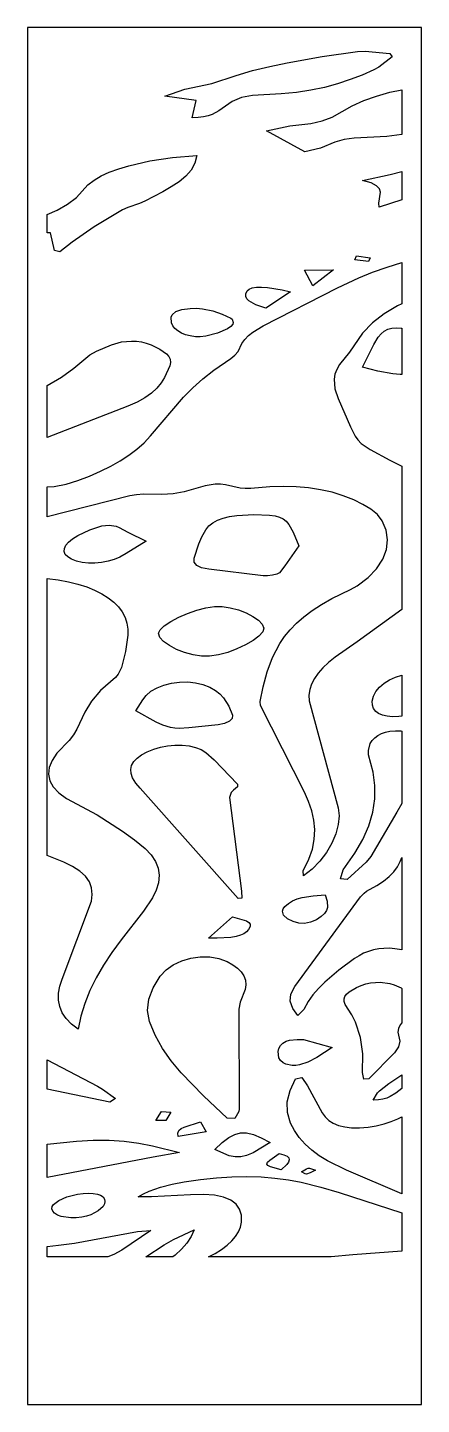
# Model space of a CAD drawing. Extents: x 0 to 400, y 0 to 1400.
import ezdxf

# ---------------------------------------------------------------- set-up
doc = ezdxf.new("R2010")
doc.units = 0
doc.layers.add('CUT', color=1, linetype='Continuous')
doc.layers.add('OUTLINE', color=7, linetype='Continuous')

msp = doc.modelspace()

# ---------------------------------------------------------------- linework, layer by layer
at = {"layer": 'CUT'}
for points in [[(171.16, 1325.86), (139.39, 1330.15), (159.82, 1337.33), (187.08, 1343.14), (211.7, 1351.32), (228.6, 1356.23), (245.89, 1360.48), (263.48, 1364.19), (299.18, 1370.39), (335.03, 1375.67), (342.76, 1376.04), (367.83, 1373.59), (370.16, 1370.26), (356.83, 1359.87), (351.58, 1356.91), (339.86, 1351.72), (327.64, 1347), (314.89, 1342.81), (301.55, 1339.2), (287.6, 1336.23), (272.99, 1333.97), (257.67, 1332.48), (228.52, 1330.97), (217.24, 1328.72), (207.64, 1324.92), (194.12, 1315.18), (187.45, 1311.53), (183.39, 1310.11), (178.71, 1309.06), (173.3, 1308.46), (167.04, 1308.36)], [(309.32, 1308.81), (329.68, 1320.27), (341.64, 1325.77), (354.35, 1330.39), (367.76, 1334.15), (380, 1336.72), (380, 1291.15), (364.76, 1289.16), (331.74, 1287.53), (321.44, 1286.08), (311.91, 1283.52), (297.49, 1277.39), (281.74, 1273.48), (242.76, 1294.87), (266.3, 1300.09), (287.6, 1302.42), (299.12, 1305.01)], [(118.96, 1223.36), (113.57, 1221.06), (101.81, 1216.97), (96.56, 1214.6), (67.79, 1197.33), (45.42, 1181.81), (32.71, 1172.02), (27.27, 1173.33), (23.38, 1191.34), (20, 1191.33), (20, 1209.99), (30.04, 1214.22), (40.7, 1220.38), (49.53, 1227.31), (61.33, 1240.1), (67.54, 1244.83), (74.85, 1249.11), (82.87, 1252.79), (92.57, 1256.35), (102.68, 1259.45), (124.11, 1264.36), (147.16, 1267.73), (171.83, 1269.78), (169.93, 1262.06), (166.1, 1255.14), (160.64, 1248.89), (153.83, 1243.18), (145.96, 1237.89), (137.33, 1232.9)], [(356.87, 1221.32), (358.3, 1232.58), (357.31, 1236.02), (354.42, 1239.21), (348.95, 1242.1), (340.17, 1244.64), (368.23, 1250.61), (380, 1253.48), (380, 1224.88), (357.24, 1217.46)], [(332.41, 1163.98), (334.05, 1167.71), (348.03, 1165.81), (346.39, 1162.09)], [(210.61, 1066.87), (213.75, 1070.61), (217.64, 1078.87), (220.59, 1082.97), (224.36, 1086.74), (228.82, 1090.24), (239.27, 1096.63), (314.66, 1135.34), (336.35, 1145.56), (350.4, 1151.33), (365.24, 1156.51), (380, 1160.94), (380, 1119.21), (375.7, 1117.11), (362.12, 1108.88), (350.22, 1099.66), (340.22, 1089.4), (327.02, 1069.99), (316.71, 1057.28), (313.93, 1052.38), (312.13, 1047.47), (311.24, 1042.55), (311.9, 1032.69), (315.36, 1022.79), (328.1, 993.98), (332.87, 984.52), (335.46, 980.78), (338.96, 977.21), (347.82, 970.83), (367.75, 959.98), (380, 953.86), (380, 808.36), (334.81, 775.45), (312.42, 759.8), (305.6, 754.35), (299.91, 748.97), (295.13, 743.54), (291.28, 738.05), (288.41, 732.5), (286.53, 726.87), (285.67, 721.17), (285.85, 715.4), (315.32, 606.74), (316.37, 598.62), (315.56, 589.69), (313.04, 580.27), (308.98, 570.7), (303.52, 561.31), (296.82, 552.42), (289.03, 544.37), (280.3, 537.5), (279.98, 542.47), (285.69, 554.29), (289.21, 564.53), (291.14, 574.57), (291.59, 584.43), (290.7, 594.14), (288.57, 603.71), (285.34, 613.17), (281.12, 622.54), (236.71, 710.84), (236.27, 714.69), (239.33, 729.82), (243.25, 744.78), (248.68, 759.46), (256.28, 773.77), (261.1, 780.75), (266.7, 787.6), (273.17, 794.3), (280.56, 800.84), (288.97, 807.21), (298.46, 813.38), (309.11, 819.35), (328.11, 828.62), (334.63, 832.41), (345.82, 840.72), (354.53, 849.8), (360.75, 859.41), (364.46, 869.32), (365.63, 879.28), (364.23, 889.08), (360.22, 898.48), (355.3, 904.81), (348.68, 910.3), (340.58, 915.19), (331.23, 919.71), (320.48, 923.99), (309.27, 927.42), (297.61, 930.04), (285.47, 931.87), (272.86, 932.93), (259.76, 933.26), (246.16, 932.87), (226.69, 931.4), (221.13, 931.3), (215.89, 931.65), (201.03, 935.19), (195.84, 935.65), (190.67, 935.62), (180.34, 934.18), (159.02, 927.9), (147.86, 925.86), (136.25, 925.05), (117.6, 925.56), (110.79, 924.93), (103.94, 923.8), (20, 902.65), (20, 932.87), (26.9, 933.22), (39.1, 935.59), (51.09, 939.35), (63.02, 943.96), (74.17, 948.85), (84.53, 954.02), (94.12, 959.5), (102.94, 965.29), (111, 971.42), (118.29, 977.91), (124.83, 984.77), (158.51, 1024.05), (167.81, 1033.55), (177.97, 1042.78), (189.25, 1051.67), (206.55, 1063.33)], [(289.84, 1137.34), (281.37, 1153.36), (310.86, 1153.61)], [(266.91, 1131.42), (241.82, 1114.53), (231.9, 1118.11), (224.79, 1121.96), (222.61, 1124.12), (221.5, 1126.5), (221.6, 1129.16), (223.04, 1132.15), (225.02, 1133.93), (228.16, 1135.18), (232.38, 1135.9), (237.6, 1136.09), (243.75, 1135.73), (258.48, 1133.4)], [(181.06, 1086.35), (175.43, 1085.65), (170.5, 1085.64), (165.29, 1086.38), (160.52, 1087.64), (156.28, 1089.36), (152.64, 1091.49), (149.68, 1093.98), (147.49, 1096.77), (146.14, 1099.81), (145.88, 1105.58), (146.74, 1107.79), (150.44, 1111.24), (156.67, 1113.45), (165.29, 1114.48), (171.61, 1114.51), (177.5, 1114.06), (188.18, 1111.92), (197.73, 1108.58), (206.53, 1104.55), (207.94, 1103.39), (208.95, 1100.09), (208.57, 1098.52), (206.57, 1096.13), (203.05, 1093.73), (192.9, 1089.36)], [(351.72, 1077.83), (356.14, 1085.18), (358.95, 1088.67), (362.22, 1091.39), (365.93, 1093.32), (370.04, 1094.46), (374.53, 1094.8), (379.37, 1094.34), (380, 1094.19), (380, 1047.36), (378.5, 1047.38), (370.91, 1047.96), (355.74, 1050.52), (340.2, 1054.69)], [(119.23, 1023.45), (111.31, 1018.99), (101.84, 1014.9), (20, 983.06), (20, 1036.16), (34.29, 1044.63), (46.89, 1053.61), (63.37, 1067.3), (70.02, 1071.06), (85.25, 1077.5), (95.23, 1080.27), (105.41, 1081.26), (110.51, 1081.05), (115.57, 1080.32), (120.57, 1079.07), (125.48, 1077.27), (134.37, 1073.01), (141.17, 1068.25), (143.46, 1065.58), (144.86, 1062.66), (145.23, 1059.45), (144.45, 1055.9), (139.14, 1044.27), (135.58, 1038.7), (131.19, 1033.34), (125.8, 1028.25)], [(176.71, 850.67), (171.74, 853.1), (169.17, 856.37), (169.14, 860.41), (173.8, 875.07), (176.92, 882.33), (180.98, 889.44), (184.09, 893.22), (188.06, 896.4), (192.88, 899.02), (198.57, 901.11), (205.11, 902.69), (212.5, 903.8), (229.85, 904.71), (245.55, 904.23), (251.31, 903.45), (255.96, 902.19), (259.71, 900.39), (262.78, 897.95), (265.39, 894.81), (269.69, 886.87), (275.62, 873.01), (261.44, 852.76), (255.73, 845.66), (253.18, 844.3), (248.79, 843.2), (243.78, 842.54), (239.39, 842.51), (183.95, 849.19)], [(41.58, 876.88), (45.65, 880.23), (50.98, 883.55), (63.22, 889.18), (75.45, 893.31), (82.87, 894.06), (89.84, 893.01), (93.17, 891.77), (101.71, 887.03), (120.34, 877.86), (100.2, 865.19), (93.7, 861.6), (87.97, 859.14), (81.7, 857.29), (75.11, 856.07), (68.39, 855.47), (61.76, 855.49), (55.45, 856.14), (49.65, 857.42), (44.6, 859.34), (40.8, 861.67), (38.33, 864.32), (37.17, 867.22), (37.34, 870.32), (38.81, 873.56)], [(96.14, 805.78), (99.04, 800.29), (100.97, 794.49), (101.9, 788.4), (101.8, 782.03), (99.29, 765.67), (95.28, 749.24), (92.05, 742.53), (89.39, 739.26), (74.22, 725.8), (65.08, 715), (58.11, 703.87), (50.07, 686.65), (46.49, 680.86), (42.08, 675.15), (29.83, 662.06), (24.86, 654.73), (21.97, 647.65), (21.19, 640.82), (22.54, 634.24), (26.02, 627.94), (31.65, 621.9), (39.43, 616.14), (70.64, 599.39), (96.39, 582.79), (108.5, 574.25), (119.48, 565.34), (125.59, 558.91), (129.92, 552.2), (132.54, 545.23), (133.49, 538), (132.85, 530.54), (130.66, 522.87), (126.98, 515), (117.88, 501.49), (94.9, 472.4), (85.56, 459.61), (77.15, 446.76), (69.73, 433.83), (63.37, 420.84), (58.13, 407.78), (54.07, 394.65), (51.26, 381.46), (44.49, 386.75), (39.18, 392.39), (35.29, 398.36), (32.75, 404.64), (31.51, 411.22), (31.51, 418.07), (32.69, 425.18), (34.98, 432.53), (64.91, 511.68), (65.77, 518.67), (65.06, 525.22), (62.74, 531.34), (58.78, 537.01), (53.15, 542.26), (45.79, 547.05), (36.67, 551.41), (20, 558.26), (20, 839.84), (31.23, 838.42), (41.55, 836.51), (51.16, 834.13), (60.02, 831.3), (68.13, 828.02), (75.43, 824.33), (81.91, 820.24), (87.54, 815.78), (92.3, 810.95)], [(212.64, 768.14), (203.27, 764.68), (193.8, 762.12), (184.75, 760.73), (176.72, 760.81), (168.14, 762.15), (159.5, 764.53), (151.29, 767.72), (144.03, 771.52), (138.21, 775.68), (134.35, 779.98), (132.96, 784.2), (134.54, 787.75), (138.88, 791.81), (145.39, 796.1), (153.46, 800.34), (162.51, 804.24), (171.94, 807.55), (181.19, 809.97), (189.68, 811.25), (197.52, 811.19), (205.81, 809.96), (214.09, 807.78), (221.93, 804.84), (228.86, 801.33), (234.47, 797.46), (238.3, 793.41), (239.93, 789.38), (238.77, 785.49), (234.95, 781.16), (228.99, 776.65), (221.38, 772.22)], [(207.96, 701), (207.78, 697.48), (204.97, 694.59), (200.04, 692.43), (193.49, 691.11), (163.86, 688), (153.98, 687.41), (149.5, 687.54), (145.05, 688.24), (137.23, 690.7), (130.76, 693.76), (109.85, 705.09), (116.99, 716.46), (120.52, 720.92), (125.35, 725.19), (131.46, 728.74), (138.55, 731.5), (146.31, 733.43), (154.44, 734.49), (162.63, 734.62), (170.59, 733.8), (178.01, 731.96), (185, 729.17), (190.72, 725.95), (195.36, 722.37), (199.08, 718.49), (204.4, 710.01)], [(365.1, 699.69), (360.36, 700.75), (356.49, 702.43), (353.53, 704.72), (351.46, 707.61), (350.32, 711.1), (350.11, 715.18), (351.17, 720.04), (353.66, 724.78), (357.37, 729.25), (362.1, 733.31), (367.64, 736.8), (373.78, 739.57), (380, 741.39), (380, 699.82), (377.18, 699.41), (370.72, 699.24)], [(332.5, 560.55), (340.61, 574.54), (346.64, 588.39), (350.64, 602.12), (352.66, 615.75), (352.74, 629.29), (350.92, 642.77), (346.23, 660.56), (346.11, 665.05), (348.04, 672.01), (350.02, 675.07), (352.6, 677.78), (355.75, 680.13), (359.41, 682.07), (363.53, 683.56), (368.07, 684.58), (373.52, 685.05), (379.16, 684.81), (380, 684.67), (380, 611.03), (375.02, 602.07), (348.61, 557.17), (343.98, 551.27), (324.7, 533.9), (317.69, 534.29), (320.47, 543.46)], [(121.39, 663.64), (128.19, 666.44), (134.92, 668.43), (142.12, 669.75), (149.53, 670.39), (156.9, 670.34), (163.97, 669.59), (170.5, 668.13), (176.24, 665.96), (180.95, 663.05), (189.6, 655.52), (213.08, 630.65), (213.24, 628), (208.98, 624.56), (206.74, 622.08), (205.07, 617.2), (217.41, 521.93), (217.45, 514.77), (213.92, 514.41), (114.21, 626.46), (109.97, 631.66), (106.62, 637.1), (105.06, 641.51), (104.75, 645.75), (105.69, 649.79), (107.84, 653.61), (111.19, 657.21), (115.71, 660.55)], [(332.17, 453.44), (316.26, 441.6), (301.78, 429.35), (295.4, 423.01), (289.78, 416.49), (285.05, 409.78), (280.54, 401.59), (274.59, 395.39), (269.23, 402.72), (266.83, 409.98), (267.53, 417.33), (271.42, 424.92), (338.11, 516.24), (341.77, 520.02), (344.16, 521.76), (354.81, 527.57), (361.57, 532.1), (367.21, 536.82), (371.84, 541.7), (375.56, 546.74), (378.5, 551.9), (380, 556.07), (380, 462.19), (372.98, 463.4), (367.45, 463.81), (361.98, 463.73), (356.6, 463.19), (351.34, 462.17), (346.24, 460.68), (341.32, 458.73), (336.62, 456.31)], [(303.66, 502.2), (301.64, 499.1), (298.29, 495.99), (293.34, 492.86), (287.4, 490.35), (281.39, 489.19), (275.46, 489.39), (269.76, 490.99), (264.01, 493.91), (260.06, 497.4), (258.83, 501.49), (259.54, 503.77), (261.27, 506.22), (264.9, 509.48), (269.11, 512.03), (273.82, 513.97), (278.95, 515.4), (290.17, 517.15), (302.16, 518.13), (304.11, 511.62), (304.58, 505.32)], [(206.59, 474.9), (192.62, 474.13), (183.67, 474.19), (208.15, 495.87), (222.44, 491.57), (224.8, 490.17), (226.12, 488.35), (226.13, 486), (224.54, 482.97), (222.39, 480.58), (219.64, 478.59), (216.18, 477), (211.86, 475.78)], [(134.78, 435.56), (140.62, 441.84), (147.99, 447.01), (156.51, 450.99), (165.77, 453.71), (175.4, 455.07), (185.01, 455), (194.23, 453.43), (202.69, 450.29), (208.36, 447.09), (213.1, 443.6), (216.86, 439.82), (219.56, 435.76), (221.17, 431.42), (221.61, 426.79), (220.82, 421.9), (215.76, 409.14), (214.39, 401.84), (214.94, 300.24), (214.46, 298), (210.39, 290.59), (202.64, 291.13), (178.67, 313.75), (156.04, 337.15), (145.93, 349.37), (137, 362.08), (129.56, 375.35), (123.88, 389.29), (121.91, 400.5), (123.17, 411.98), (127.51, 423.69)], [(340.39, 356.67), (338.19, 372.95), (333.05, 388.59), (329.25, 396.15), (322.63, 406.71), (321.63, 409.63), (321.52, 412.33), (322.3, 414.87), (323.95, 417.27), (326.48, 419.58), (334.12, 424.11), (338.72, 426.06), (343.49, 427.55), (348.37, 428.57), (353.3, 429.13), (358.23, 429.21), (367.85, 427.94), (372.44, 426.59), (379.37, 423.52), (380, 423.09), (380, 387.96), (378.36, 385.89), (376.58, 382.23), (375.87, 378.66), (377.92, 369.46), (376.6, 363.47), (372.81, 357.46), (346.59, 331.24), (341.5, 330.65), (340.14, 337.47)], [(284.62, 347.97), (276.33, 345.37), (272.43, 344.81), (268.77, 344.75), (262.3, 346.1), (259.6, 347.5), (257.01, 349.79), (255.27, 352.55), (254.36, 358.8), (255.17, 361.94), (256.82, 364.85), (259.29, 367.36), (262.6, 369.29), (265.96, 370.31), (273.83, 371.19), (280.27, 371.06), (309.47, 362.86), (293.68, 352.74)], [(76.07, 320.73), (89.26, 310.99), (83.52, 307.4), (20, 320.74), (20, 350.44), (71.14, 323.71)], [(284.23, 324.08), (299.13, 296.38), (302.13, 292.31), (305.91, 288.83), (310.48, 285.95), (315.86, 283.74), (322.07, 282.21), (329.12, 281.4), (337.03, 281.36), (345.81, 282.11), (354.18, 283.45), (362.02, 285.3), (369.34, 287.64), (376.14, 290.47), (380, 292.49), (380, 214.21), (323.93, 238.19), (304.72, 247.65), (296.24, 252.95), (288.58, 258.66), (281.79, 264.81), (275.9, 271.39), (270.97, 278.44), (267.03, 285.97), (263.92, 296.71), (263.8, 307.83), (266.57, 319.3), (272.13, 331.07), (278.54, 332.49)], [(380, 321.32), (374.1, 316.53), (368.29, 312.98), (364.82, 311.54), (360.87, 310.39), (356.34, 309.63), (351.14, 309.3), (355.42, 316.75), (357.53, 318.99), (366.96, 326.25), (380, 335.17)], [(140.25, 288.69), (130.37, 288.7), (136.1, 297.84), (145.6, 297.33)], [(159.11, 282.05), (175.66, 287.25), (181.25, 277.22), (152.81, 272.37), (152.48, 275.79), (153.6, 278.43), (155.9, 280.47)], [(66.69, 268.72), (82.79, 268.6), (98.13, 267.55), (112.83, 265.66), (127.01, 263.05), (154.23, 256.05), (127.4, 251.38), (20, 230.92), (20, 264.52), (49.72, 267.78)], [(229.04, 255.99), (222.37, 253.12), (216.44, 251.7), (210.75, 251.65), (204.79, 252.94), (190.04, 259.29), (197.72, 266.22), (204.38, 271.31), (210.45, 274.6), (216.35, 276.15), (222.49, 276.04), (229.3, 274.32), (237.18, 271.04), (246.54, 266.28)], [(263.56, 252.49), (265.27, 250.74), (265.66, 248.71), (264.9, 246.43), (263.19, 243.93), (257.56, 238.42), (246.85, 241.52), (244.08, 242.92), (243.03, 244.43), (243.66, 246.24), (245.96, 248.49), (255.45, 255.01), (260.35, 253.92)], [(283.3, 234.29), (281.94, 234.45), (278.32, 236.49), (283.21, 239.68), (284.92, 240.32), (286.32, 240.32), (292.37, 238.26), (286.99, 235.6)], [(135.03, 221.1), (147.01, 224.04), (159.13, 226.24), (175.67, 228.64), (191.74, 230.35), (207.33, 231.37), (222.44, 231.68), (237.07, 231.29), (251.22, 230.19), (264.87, 228.38), (278.02, 225.86), (297.77, 221.02), (316.55, 215.53), (380, 194.97), (380, 155.86), (330.25, 152.28), (308.19, 150), (183.74, 150), (190.59, 153.59), (196.99, 157.71), (202.56, 161.96), (207.28, 166.34), (211.13, 170.86), (214.08, 175.51), (216.1, 180.32), (217.15, 185.27), (217.15, 192.52), (215.37, 198.69), (211.8, 203.79), (206.39, 207.82), (199.11, 210.79), (189.91, 212.7), (178.74, 213.53), (165.56, 213.29), (125.85, 211.24), (112.48, 211.08), (117.85, 214.25), (123.43, 216.94)], [(43.89, 189.83), (34.24, 191.2), (30.42, 192.57), (27.46, 194.35), (25.52, 196.51), (24.73, 198.99), (25.12, 201.18), (26.48, 203.37), (31.8, 207.54), (40.04, 211.12), (50.54, 213.73), (56.54, 214.55), (61.98, 214.83), (66.78, 214.59), (70.86, 213.86), (74.17, 212.65), (76.61, 210.98), (78.11, 208.88), (78.6, 206.36), (78.07, 203.91), (76.65, 201.44), (71.55, 196.79), (64.13, 192.97), (59.81, 191.55), (55.24, 190.57), (49.42, 189.92)], [(111.74, 175.92), (125.23, 176.95), (95.67, 156.97), (87.61, 152.6), (81.42, 150), (20, 150), (20, 160.76), (31.46, 161.9), (47.58, 164.16)], [(161.72, 164.06), (156.27, 157.73), (149.75, 151.65), (147.63, 150), (120.11, 150), (138.76, 162.41), (148.37, 167.71), (169.07, 177.6), (166.01, 170.67)]]:
    msp.add_lwpolyline(points, close=True, dxfattribs=at)
at = {"layer": 'OUTLINE'}
msp.add_lwpolyline([(0, 0), (400, 0), (400, 1400), (0, 1400)], close=True, dxfattribs=at)

doc.saveas('drawing.dxf')
